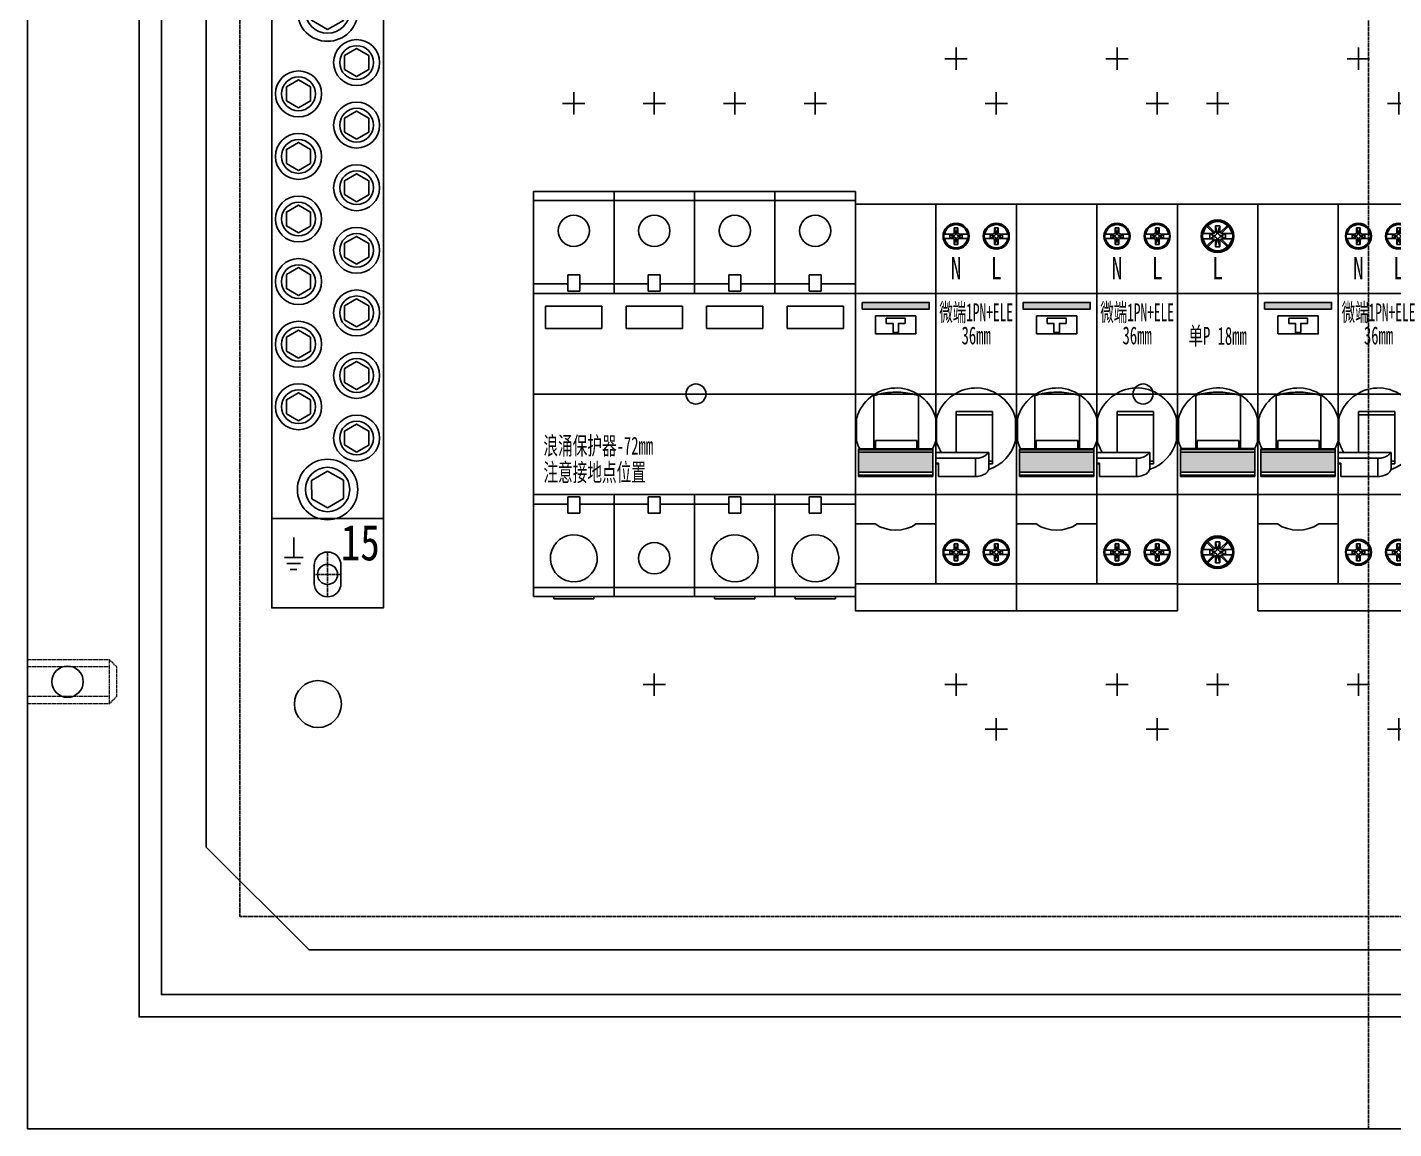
# Model space of a CAD drawing. Extents: x 1006605 to 1007205, y 80594 to 81594.
# Drawn here: x 1006604.8 to 1006910.4, y 80594.4 to 80840.8 of the extents above; entities that cross this region are included whole.
import ezdxf
from ezdxf.enums import TextEntityAlignment as Align

# ---------------------------------------------------------------- set-up
doc = ezdxf.new("R2010")
doc.units = 0
doc.header["$MEASUREMENT"] = 0
doc.linetypes.add('DASH', pattern=[0.35, 0.25, -0.1])
doc.linetypes.add('LYJS-XX', pattern=[0.35, 0.25, -0.1])
doc.layers.add('LY-JS-BJ', color=7, linetype='Continuous')
doc.layers.add('LY-JS-YQJ', color=7, linetype='Continuous')
doc.styles.add('-宋体', font='', dxfattribs={"width": 0.8})
doc.styles.add('LY-SJ-元器件', font='', dxfattribs={"width": 0.6, "height": 4})
doc.styles.get('-宋体').set_extended_font_data('SimSun')
doc.styles.get('LY-SJ-元器件').set_extended_font_data('SimSun')

# ---------------------------------------------------------------- blocks, each defined once
blk = doc.blocks.new('A$C7F2E4CF4')
at = {"layer": 'LY-JS-YQJ', "color": 1, "linetype": 'DASH'}
for p, q in [((0, 5), (0, -5)), ((-3, 0), (3, 0))]:
    blk.add_line(p, q, dxfattribs=at)
at = {"layer": 'LY-JS-YQJ', "color": 0, "linetype": 'ByBlock'}
blk.add_lwpolyline([(0, 5), (0, 5, -0.414214), (3, 2), (3, -2, -0.414214), (0, -5), (0, -5, -0.414214), (-3, -2), (-3, 2, -0.414214)], format="xyb", close=True, dxfattribs=at)
blk = doc.blocks.new('15位地排2021')
at = {"layer": 'LY-JS-YQJ', "color": 1, "linetype": 'ByBlock'}
for p, q in [((4.95, 15.76), (4.95, 11.28)), ((2.87, 11.28), (7.03, 11.28)), ((3.41, 9.93), (6.43, 9.93)), ((4.14, 8.58), (5.65, 8.58))]:
    blk.add_line(p, q, dxfattribs=at)
at = {"layer": 'LY-JS-YQJ', "color": 2, "linetype": 'ByBlock'}
blk.add_lwpolyline([(25, 160), (25, 0), (0, 0), (0, 160)], close=True, dxfattribs=at)
for points in [[(0, 140), (25, 140)], [(25, 20), (0, 20)]]:
    blk.add_lwpolyline(points, dxfattribs=at)
at = {"layer": 'LY-JS-YQJ', "color": 3}
for points in [[(12.49, 129.41), (8.94, 131.47), (8.96, 135.57), (12.51, 137.6), (16.06, 135.54), (16.04, 131.44)], [(18.99, 118.88), (16.29, 120.45), (16.3, 123.57), (19.01, 125.12), (21.71, 123.55), (21.7, 120.43)], [(5.99, 111.88), (3.29, 113.45), (3.3, 116.57), (6.01, 118.12), (8.71, 116.55), (8.7, 113.43)], [(18.99, 104.88), (16.29, 106.45), (16.3, 109.57), (19.01, 111.12), (21.71, 109.55), (21.7, 106.43)], [(5.99, 97.88), (3.29, 99.45), (3.3, 102.57), (6.01, 104.12), (8.71, 102.55), (8.7, 99.43)], [(18.99, 90.88), (16.29, 92.45), (16.3, 95.57), (19.01, 97.12), (21.71, 95.55), (21.7, 92.43)], [(5.99, 83.88), (3.29, 85.45), (3.3, 88.57), (6.01, 90.12), (8.71, 88.55), (8.7, 85.43)], [(18.99, 76.88), (16.29, 78.45), (16.3, 81.57), (19.01, 83.12), (21.71, 81.55), (21.7, 78.43)], [(5.99, 69.88), (3.29, 71.45), (3.3, 74.57), (6.01, 76.12), (8.71, 74.55), (8.7, 71.43)], [(18.99, 62.88), (16.29, 64.45), (16.3, 67.57), (19.01, 69.12), (21.71, 67.55), (21.7, 64.43)], [(5.99, 55.88), (3.29, 57.45), (3.3, 60.57), (6.01, 62.12), (8.71, 60.55), (8.7, 57.43)], [(18.99, 48.88), (16.29, 50.45), (16.3, 53.57), (19.01, 55.12), (21.71, 53.55), (21.7, 50.43)], [(5.99, 41.88), (3.29, 43.45), (3.3, 46.57), (6.01, 48.12), (8.71, 46.55), (8.7, 43.43)], [(18.99, 34.88), (16.29, 36.45), (16.3, 39.57), (19.01, 41.12), (21.71, 39.55), (21.7, 36.43)], [(12.49, 30.59), (8.94, 28.53), (8.96, 24.43), (12.51, 22.4), (16.06, 24.46), (16.04, 28.56)]]:
    blk.add_lwpolyline(points, close=True, dxfattribs=at)
for centre, radius in [((12.5, 133.51), 6.76), ((12.5, 133.51), 4.97), ((19, 122), 5.14), ((19, 122), 3.78), ((6, 115), 5.14), ((6, 115), 3.78), ((19, 108), 5.14), ((19, 108), 3.78), ((6, 101), 5.14), ((6, 101), 3.78), ((19, 94), 5.14), ((19, 94), 3.78), ((6, 87), 5.14), ((6, 87), 3.78), ((19, 80), 5.14), ((19, 80), 3.78), ((6, 73), 5.14), ((6, 73), 3.78), ((19, 66), 5.14), ((19, 66), 3.78), ((6, 59), 5.14), ((6, 59), 3.78), ((19, 52), 5.14), ((19, 52), 3.78), ((6, 45), 5.14), ((6, 45), 3.78), ((19, 38), 5.14), ((19, 38), 3.78), ((12.5, 26.49), 6.76), ((12.5, 26.49), 4.97)]:
    blk.add_circle(centre, radius, dxfattribs=at)
at = {"layer": 'LY-JS-YQJ', "color": 0}
for p in [(12.5, 152.5), (12.5, 7.5)]:
    blk.add_blockref('A$C7F2E4CF4', p, dxfattribs=at)
at = {"layer": 'LY-JS-YQJ', "color": 4, "style": '-宋体', "width": 0.8}
blk.add_text('15', height=8, dxfattribs=at).set_placement((15.47, 10.63))
blk = doc.blocks.new('A$C43400BFF')
at = {"layer": 'LY-JS-BJ', "color": 1}
blk.add_lwpolyline([(-237, 460), (237, 460), (260, 437), (260, -437), (237, -460), (-237, -460), (-260, -437), (-260, 437)], close=True, dxfattribs=at)
blk.add_circle((-235, -405), 5.25, dxfattribs=at)
blk = doc.blocks.new('A$C25615923')
at = {"layer": 'LY-JS-BJ', "color": 0, "linetype": 'DASH', "lineweight": 18}
for p, q in [((18.38, 4.92), (0, 4.92)), ((18.38, 3.3), (0, 3.3)), ((18.38, -4.92), (18.38, 4.92)), ((20, 3.3), (18.38, 4.92)), ((20, -3.3), (20, 3.3)), ((18.38, -3.3), (0, -3.3)), ((18.38, -4.92), (0, -4.92)), ((20, -3.3), (18.38, -4.92))]:
    blk.add_line(p, q, dxfattribs=at)
at = {"layer": 'LY-JS-BJ', "color": 7, "linetype": 'DASH'}
blk.add_line((0, 4.92), (0, -4.92), dxfattribs=at)
blk = doc.blocks.new('浪涌保护器 72mm-2022.1')
at = {"color": 1, "linetype": 'ByBlock'}
for p, q in [((9, 67.5), (9, 62.5)), ((27, 67.5), (27, 62.5)), ((45, 67.5), (45, 62.5)), ((63, 67.5), (63, 62.5)), ((6.5, 65), (11.5, 65)), ((24.5, 65), (29.5, 65)), ((42.5, 65), (47.5, 65)), ((60.5, 65), (65.5, 65)), ((0, 0), (72, 0)), ((27, -62.5), (27, -67.5)), ((24.5, -65), (29.5, -65))]:
    blk.add_line(p, q, dxfattribs=at)
at = {"color": 0, "linetype": 'Continuous', "lineweight": 25}
for p, q in [((0, 43.3), (0, 45.3)), ((0, 45.3), (18, 45.3)), ((0, 43.3), (0, 22.5)), ((18, 43.3), (0, 43.3)), ((18, 45.3), (18, 22.5)), ((18, 45.3), (36, 45.3)), ((36, 43.3), (18, 43.3)), ((36, 45.3), (54, 45.3)), ((36, 45.3), (36, 22.5)), ((54, 43.3), (36, 43.3)), ((54, 45.3), (72, 45.3)), ((54, 45.3), (54, 22.5)), ((72, 43.3), (54, 43.3)), ((72, 45.3), (72, 43.3)), ((72, 43.3), (72, 22.5)), ((7.65, 24.65), (0, 24.65)), ((7.65, 23), (7.65, 26.65)), ((7.65, 26.65), (10.35, 26.65)), ((10.35, 26.65), (10.35, 23)), ((18, 24.65), (10.35, 24.65)), ((25.65, 24.65), (18, 24.65)), ((25.65, 26.65), (28.35, 26.65)), ((25.65, 23), (25.65, 26.65)), ((28.35, 26.65), (28.35, 23)), ((36, 24.65), (28.35, 24.65)), ((43.65, 24.65), (36, 24.65)), ((43.65, 23), (43.65, 26.65)), ((43.65, 26.65), (46.35, 26.65)), ((46.35, 26.65), (46.35, 23)), ((54, 24.65), (46.35, 24.65)), ((61.65, 24.65), (54, 24.65)), ((61.65, 23), (61.65, 26.65)), ((61.65, 26.65), (64.35, 26.65)), ((64.35, 26.65), (64.35, 23)), ((72, 24.65), (64.35, 24.65)), ((15.3, 19.65), (2.7, 19.65)), ((2.7, 19.65), (2.7, 14.65)), ((15.3, 19.65), (15.3, 14.65)), ((33.3, 19.65), (20.7, 19.65)), ((20.7, 19.65), (20.7, 14.65)), ((33.3, 19.65), (33.3, 14.65)), ((51.3, 19.65), (38.7, 19.65)), ((38.7, 19.65), (38.7, 14.65)), ((51.3, 19.65), (51.3, 14.65)), ((69.3, 19.65), (56.7, 19.65)), ((56.7, 19.65), (56.7, 14.65)), ((69.3, 19.65), (69.3, 14.65)), ((15.3, 14.65), (2.7, 14.65)), ((33.3, 14.65), (20.7, 14.65)), ((51.3, 14.65), (38.7, 14.65)), ((69.3, 14.65), (56.7, 14.65)), ((0, -22.5), (0, -43.3)), ((7.65, -26.65), (7.65, -23)), ((10.35, -23), (10.35, -26.65)), ((18, -22.5), (18, -45.3)), ((25.65, -26.65), (25.65, -23)), ((28.35, -23), (28.35, -26.65)), ((36, -22.5), (36, -45.3)), ((43.65, -26.65), (43.65, -23)), ((46.35, -23), (46.35, -26.65)), ((54, -22.5), (54, -45.3)), ((61.65, -26.65), (61.65, -23)), ((64.35, -23), (64.35, -26.65)), ((72, -22.5), (72, -43.3)), ((0, -24.65), (7.65, -24.65)), ((10.35, -26.65), (7.65, -26.65)), ((10.35, -24.65), (18, -24.65)), ((18, -24.65), (25.65, -24.65)), ((28.35, -26.65), (25.65, -26.65)), ((28.35, -24.65), (36, -24.65)), ((36, -24.65), (43.65, -24.65)), ((46.35, -26.65), (43.65, -26.65)), ((46.35, -24.65), (54, -24.65)), ((54, -24.65), (61.65, -24.65)), ((64.35, -26.65), (61.65, -26.65)), ((64.35, -24.65), (72, -24.65)), ((0, -43.3), (0, -45.3)), ((18, -43.3), (0, -43.3)), ((18, -45.3), (0, -45.3)), ((4.5, -45.3), (4.5, -45.8)), ((4.5, -45.8), (13.5, -45.8)), ((13.5, -45.8), (13.5, -45.3)), ((36, -43.3), (18, -43.3)), ((36, -45.3), (18, -45.3)), ((54, -43.3), (36, -43.3)), ((54, -45.3), (36, -45.3)), ((40.5, -45.3), (40.5, -45.8)), ((40.5, -45.8), (49.5, -45.8)), ((49.5, -45.8), (49.5, -45.3)), ((72, -43.3), (54, -43.3)), ((72, -45.3), (54, -45.3)), ((58.5, -45.3), (58.5, -45.8)), ((58.5, -45.8), (67.5, -45.8)), ((67.5, -45.8), (67.5, -45.3)), ((72, -45.3), (72, -43.3))]:
    blk.add_line(p, q, dxfattribs=at)
at = {"color": 0}
for p, q in [((7.65, 23), (10.35, 23)), ((25.65, 23), (28.35, 23)), ((43.65, 23), (46.35, 23)), ((61.65, 23), (64.35, 23)), ((7.65, -23), (10.35, -23)), ((25.65, -23), (28.35, -23)), ((43.65, -23), (46.35, -23)), ((61.65, -23), (64.35, -23))]:
    blk.add_line(p, q, dxfattribs=at)
at = {"color": 0, "linetype": 'ByBlock'}
blk.add_lwpolyline([(0, 22.5), (72, 22.5), (72, -22.5), (0, -22.5)], close=True, dxfattribs=at)
at = {"color": 0, "linetype": 'Continuous', "lineweight": 25}
for centre, radius, start, end in [((9, 36.52), 3.5, 0, 180), ((27, 36.52), 3.5, 0, 180), ((45, 36.52), 3.5, 0, 180), ((63, 36.52), 3.5, 0, 180), ((9, 36.52), 3.5, 180, 0), ((27, 36.52), 3.5, 180, 0), ((45, 36.52), 3.5, 180, 0), ((63, 36.52), 3.5, 180, 0), ((9, -36.75), 5.25, 93.0713, 273.0713), ((9, -36.75), 5.25, 273.0713, 93.0713), ((27, -36.75), 3.5, 0, 180), ((45, -36.75), 5.25, 93.0713, 273.0713), ((45, -36.75), 5.25, 273.0713, 93.0713), ((63, -36.75), 5.25, 93.0713, 273.0713), ((63, -36.75), 5.25, 273.0713, 93.0713), ((27, -36.75), 3.5, 180, 0)]:
    blk.add_arc(centre, radius, start, end, dxfattribs=at)
at = {"color": 4, "linetype": 'ByBlock', "style": 'LY-SJ-元器件', "width": 0.6}
for s, p in [('浪涌保护器-72mm', (2.21, -13.55)), ('注意接地点位置', (2.21, -19.51))]:
    blk.add_text(s, height=4, dxfattribs=at).set_placement(p)
blk = doc.blocks.new('微端1PN+ELE-36mm右-2022.1')
h = blk.add_hatch(color=3)
h.dxf.hatch_style = 1
h.paths.add_polyline_path([(16.5, 18.99), (16.5, 20.49), (1.5, 20.49), (1.5, 18.99)])
h = blk.add_hatch(color=0)
h.dxf.hatch_style = 1
h.paths.add_polyline_path([(17.3, -17.48), (17.3, -12.97), (0.7, -12.97), (0.7, -17.48)])
at = {"color": 1}
for p, q in [((22.5, 77.5), (22.5, 72.5)), ((20, 75), (25, 75)), ((31.5, 67.5), (31.5, 62.5)), ((29, 65), (34, 65)), ((0, -0.01), (36, -0.01)), ((22.5, -62.51), (22.5, -67.51)), ((20, -65.01), (25, -65.01)), ((31.5, -72.51), (31.5, -77.51)), ((29, -75.01), (34, -75.01))]:
    blk.add_line(p, q, dxfattribs=at)
at = {"color": 0}
for p, q in [((0, 42.49), (36, 42.49)), ((0, -42.49), (0, 42.49)), ((36, -42.49), (36, 42.49)), ((30.65, -15.61), (29.85, -15.61)), ((36, -22.51), (0, -22.51))]:
    blk.add_line(p, q, dxfattribs=at)
at = {"color": 0, "linetype": 'Continuous', "lineweight": 25}
for p, q in [((20.66, 37.31), (20.49, 37.14)), ((20.49, 37.14), (20.58, 37.06)), ((20.75, 37.23), (20.66, 37.31)), ((22.1, 37.18), (22.38, 36.1)), ((22.1, 37.18), (22.1, 36.23)), ((22.9, 37.18), (22.1, 37.18)), ((22.9, 37.18), (22.62, 36.1)), ((22.9, 36.23), (22.9, 37.18)), ((24.34, 37.31), (24.25, 37.23)), ((24.51, 37.14), (24.34, 37.31)), ((24.42, 37.06), (24.51, 37.14)), ((29.66, 37.31), (29.49, 37.14)), ((29.49, 37.14), (29.58, 37.06)), ((29.75, 37.23), (29.66, 37.31)), ((31.1, 37.18), (31.38, 36.1)), ((31.1, 37.18), (31.1, 36.23)), ((31.9, 37.18), (31.1, 37.18)), ((31.9, 37.18), (31.62, 36.1)), ((31.9, 36.23), (31.9, 37.18)), ((33.34, 37.31), (33.25, 37.23)), ((33.51, 37.14), (33.34, 37.31)), ((33.42, 37.06), (33.51, 37.14)), ((21.66, 35.78), (19.77, 35.78)), ((19.77, 34.82), (21.66, 34.82)), ((21.1, 35.78), (21.1, 34.82)), ((21.1, 35.78), (21.7, 35.42)), ((21.1, 34.82), (21.7, 35.18)), ((21.7, 35.42), (21.7, 35.18)), ((21.9, 35.42), (21.7, 35.42)), ((21.7, 35.18), (21.9, 35.18)), ((22.1, 36.23), (22.38, 35.82)), ((22.1, 34.38), (22.38, 34.78)), ((22.1, 33.42), (22.38, 34.5)), ((22.1, 34.38), (22.1, 33.42)), ((22.62, 36.1), (22.38, 36.1)), ((22.38, 36.1), (22.38, 35.82)), ((22.38, 34.78), (22.38, 34.5)), ((22.38, 34.5), (22.62, 34.5)), ((22.9, 36.23), (22.62, 35.82)), ((22.62, 35.82), (22.62, 36.1)), ((22.62, 34.5), (22.62, 34.78)), ((22.9, 34.38), (22.62, 34.78)), ((22.62, 34.5), (22.9, 33.42)), ((22.9, 33.42), (22.9, 34.38)), ((23.3, 35.42), (23.1, 35.42)), ((23.1, 35.18), (23.3, 35.18)), ((23.9, 35.78), (23.3, 35.42)), ((23.3, 35.18), (23.3, 35.42)), ((23.9, 34.82), (23.3, 35.18)), ((25.23, 35.78), (23.34, 35.78)), ((23.34, 34.82), (25.23, 34.82)), ((23.9, 34.82), (23.9, 35.78)), ((30.66, 35.78), (28.77, 35.78)), ((28.77, 34.82), (30.66, 34.82)), ((30.1, 35.78), (30.1, 34.82)), ((30.1, 35.78), (30.7, 35.42)), ((30.1, 34.82), (30.7, 35.18)), ((30.7, 35.42), (30.7, 35.18)), ((30.9, 35.42), (30.7, 35.42)), ((30.7, 35.18), (30.9, 35.18)), ((31.1, 36.23), (31.38, 35.82)), ((31.1, 34.38), (31.38, 34.78)), ((31.1, 33.42), (31.38, 34.5)), ((31.1, 34.38), (31.1, 33.42)), ((31.62, 36.1), (31.38, 36.1)), ((31.38, 36.1), (31.38, 35.82)), ((31.38, 34.78), (31.38, 34.5)), ((31.38, 34.5), (31.62, 34.5)), ((31.9, 36.23), (31.62, 35.82)), ((31.62, 35.82), (31.62, 36.1)), ((31.62, 34.5), (31.62, 34.78)), ((31.9, 34.38), (31.62, 34.78)), ((31.62, 34.5), (31.9, 33.42)), ((31.9, 33.42), (31.9, 34.38)), ((32.3, 35.42), (32.1, 35.42)), ((32.1, 35.18), (32.3, 35.18)), ((32.9, 35.78), (32.3, 35.42)), ((32.3, 35.18), (32.3, 35.42)), ((32.9, 34.82), (32.3, 35.18)), ((34.23, 35.78), (32.34, 35.78)), ((32.34, 34.82), (34.23, 34.82)), ((32.9, 34.82), (32.9, 35.78)), ((20.58, 33.55), (20.49, 33.47)), ((20.49, 33.47), (20.66, 33.3)), ((20.66, 33.3), (20.75, 33.38)), ((22.1, 33.42), (22.9, 33.42)), ((22.5, 32.5), (22.5, 32.7)), ((24.25, 33.38), (24.34, 33.3)), ((24.34, 33.3), (24.51, 33.47)), ((24.51, 33.47), (24.42, 33.55)), ((29.58, 33.55), (29.49, 33.47)), ((29.49, 33.47), (29.66, 33.3)), ((29.66, 33.3), (29.75, 33.38)), ((31.1, 33.42), (31.9, 33.42)), ((31.5, 32.5), (31.5, 32.7)), ((33.25, 33.38), (33.34, 33.3)), ((33.34, 33.3), (33.51, 33.47)), ((33.51, 33.47), (33.42, 33.55)), ((4.1, -12.23), (4.1, -0.36)), ((14.1, -0.36), (14.1, -12.23)), ((0.25, -5.47), (0.25, -10.5)), ((17.95, -5.47), (17.95, -10.5)), ((18.11, -5.47), (18.11, -10.5)), ((22.55, -13.08), (22.55, -3.94)), ((22.55, -3.94), (30.65, -3.94)), ((22.55, -4.67), (30.65, -4.67)), ((30.65, -3.94), (30.65, -15.61)), ((35.81, -5.47), (35.81, -10.5)), ((4.45, -10.39), (13.75, -10.39)), ((4.45, -10.39), (4.45, -12.23)), ((13.75, -10.39), (13.75, -12.23)), ((0.7, -12.23), (0.7, -12.45)), ((17.3, -12.23), (0.7, -12.23)), ((17.3, -12.45), (0.7, -12.45)), ((0.7, -18.44), (0.7, -12.45)), ((17.3, -12.97), (0.7, -12.97)), ((0.7, -12.97), (0.7, -17.48)), ((17.3, -12.45), (17.3, -12.23)), ((17.3, -18.44), (17.3, -12.45)), ((17.3, -17.48), (17.3, -12.97)), ((18, -13.1), (29.68, -13.1)), ((18, -14.38), (26.85, -14.38)), ((22.55, -13.08), (29.85, -13.08)), ((26.85, -18.44), (26.85, -14.38)), ((29.85, -16.52), (29.85, -13.08)), ((29.85, -14.99), (30.65, -14.99)), ((0.7, -17.48), (17.3, -17.48)), ((0.7, -18.13), (17.3, -18.13)), ((18, -15.46), (18.55, -15.46)), ((18.55, -15.61), (18, -15.61)), ((18.55, -15.46), (18.55, -18.44)), ((0.7, -18.44), (17.3, -18.44)), ((26.85, -18.44), (18.55, -18.44)), ((20.66, -33.4), (20.49, -33.57)), ((20.49, -33.57), (20.58, -33.65)), ((20.75, -33.48), (20.66, -33.4)), ((22.1, -33.52), (22.38, -34.61)), ((22.1, -33.52), (22.1, -34.48)), ((22.9, -33.52), (22.1, -33.52)), ((22.9, -33.52), (22.62, -34.61)), ((22.9, -34.48), (22.9, -33.52)), ((24.34, -33.4), (24.25, -33.48)), ((24.51, -33.57), (24.34, -33.4)), ((24.42, -33.65), (24.51, -33.57)), ((29.66, -33.4), (29.49, -33.57)), ((29.49, -33.57), (29.58, -33.65)), ((29.75, -33.48), (29.66, -33.4)), ((31.1, -33.52), (31.38, -34.61)), ((31.1, -33.52), (31.1, -34.48)), ((31.9, -33.52), (31.1, -33.52)), ((31.9, -33.52), (31.62, -34.61)), ((31.9, -34.48), (31.9, -33.52)), ((33.34, -33.4), (33.25, -33.48)), ((33.51, -33.57), (33.34, -33.4)), ((33.42, -33.65), (33.51, -33.57)), ((21.66, -34.92), (19.77, -34.92)), ((19.77, -35.88), (21.66, -35.88)), ((21.1, -34.92), (21.1, -35.88)), ((21.1, -34.92), (21.7, -35.28)), ((21.1, -35.88), (21.7, -35.52)), ((21.7, -35.28), (21.7, -35.52)), ((21.9, -35.28), (21.7, -35.28)), ((21.7, -35.52), (21.9, -35.52)), ((22.1, -34.48), (22.38, -34.88)), ((22.1, -36.33), (22.38, -35.93)), ((22.1, -37.28), (22.38, -36.21)), ((22.1, -36.33), (22.1, -37.28)), ((22.62, -34.61), (22.38, -34.61)), ((22.38, -34.61), (22.38, -34.88)), ((22.38, -35.93), (22.38, -36.21)), ((22.38, -36.21), (22.62, -36.21)), ((22.9, -34.48), (22.62, -34.88)), ((22.62, -34.88), (22.62, -34.61)), ((22.62, -36.21), (22.62, -35.92)), ((22.9, -36.33), (22.62, -35.92)), ((22.62, -36.21), (22.9, -37.28)), ((22.9, -37.28), (22.9, -36.33)), ((23.3, -35.28), (23.1, -35.28)), ((23.1, -35.52), (23.3, -35.52)), ((23.9, -34.92), (23.3, -35.28)), ((23.3, -35.52), (23.3, -35.28)), ((23.9, -35.88), (23.3, -35.52)), ((25.23, -34.92), (23.34, -34.92)), ((23.34, -35.88), (25.23, -35.88)), ((23.9, -35.88), (23.9, -34.92)), ((30.66, -34.92), (28.77, -34.92)), ((28.77, -35.88), (30.66, -35.88)), ((30.1, -34.92), (30.1, -35.88)), ((30.1, -34.92), (30.7, -35.28)), ((30.1, -35.88), (30.7, -35.52)), ((30.7, -35.28), (30.7, -35.52)), ((30.9, -35.28), (30.7, -35.28)), ((30.7, -35.52), (30.9, -35.52)), ((31.1, -34.48), (31.38, -34.88)), ((31.1, -36.33), (31.38, -35.93)), ((31.1, -37.28), (31.38, -36.21)), ((31.1, -36.33), (31.1, -37.28)), ((31.62, -34.61), (31.38, -34.61)), ((31.38, -34.61), (31.38, -34.88)), ((31.38, -35.93), (31.38, -36.21)), ((31.38, -36.21), (31.62, -36.21)), ((31.9, -34.48), (31.62, -34.88)), ((31.62, -34.88), (31.62, -34.61)), ((31.62, -36.21), (31.62, -35.92)), ((31.9, -36.33), (31.62, -35.92)), ((31.62, -36.21), (31.9, -37.28)), ((31.9, -37.28), (31.9, -36.33)), ((32.3, -35.28), (32.1, -35.28)), ((32.1, -35.52), (32.3, -35.52)), ((32.9, -34.92), (32.3, -35.28)), ((32.3, -35.52), (32.3, -35.28)), ((32.9, -35.88), (32.3, -35.52)), ((34.23, -34.92), (32.34, -34.92)), ((32.34, -35.88), (34.23, -35.88)), ((32.9, -35.88), (32.9, -34.92)), ((20.58, -37.16), (20.49, -37.24)), ((20.49, -37.24), (20.66, -37.41)), ((20.66, -37.41), (20.75, -37.33)), ((22.1, -37.28), (22.9, -37.28)), ((22.5, -38.2), (22.5, -38)), ((24.25, -37.33), (24.34, -37.41)), ((24.34, -37.41), (24.51, -37.24)), ((24.51, -37.24), (24.42, -37.16)), ((29.58, -37.16), (29.49, -37.24)), ((29.49, -37.24), (29.66, -37.41)), ((29.66, -37.41), (29.75, -37.33)), ((31.1, -37.28), (31.9, -37.28)), ((31.5, -38.2), (31.5, -38)), ((33.25, -37.33), (33.34, -37.41)), ((33.34, -37.41), (33.51, -37.24)), ((33.51, -37.24), (33.42, -37.16))]:
    blk.add_line(p, q, dxfattribs=at)
at = {"color": 0}
for points in [[(18, 42.49), (18, -42.51)], [(0, 22.49), (36, 22.49)], [(6.9, 17), (6.9, 15.8), (8.4, 15.8), (8.4, 13.8), (9.6, 13.8), (9.6, 15.8), (11.1, 15.8), (11.1, 16.99), (6.9, 16.99)], [(0, -29.05), (4.39, -29.05)], [(18, -29.05), (13.61, -29.05)]]:
    blk.add_lwpolyline(points, dxfattribs=at)
at = {"color": 0, "linetype": 'Continuous', "lineweight": 25}
for points in [[(22.38, 35.82, -0.008657), (22.36, 35.76, -0.023793), (22.34, 35.7, -0.091571), (22.26, 35.58, -0.078411), (22.13, 35.48, -0.073505), (22.03, 35.44, -0.017685), (21.98, 35.43, -0.010456), (21.94, 35.43, -0.005778), (21.9, 35.42)], [(21.9, 35.18, -0.00869), (21.96, 35.18, -0.023887), (22.03, 35.17, -0.086312), (22.15, 35.12, -0.089889), (22.29, 34.99, -0.067544), (22.34, 34.9, -0.017754), (22.36, 34.86, -0.010496), (22.37, 34.82, -0.005799), (22.38, 34.78)], [(23.1, 35.42, -0.008656), (23.04, 35.43, -0.023792), (22.97, 35.44, -0.085963), (22.85, 35.49, -0.089526), (22.71, 35.61, -0.067272), (22.66, 35.7, -0.017683), (22.64, 35.74, -0.010455), (22.63, 35.78, -0.005777), (22.62, 35.82)], [(22.62, 34.78, -0.008657), (22.64, 34.85, -0.023793), (22.66, 34.91, -0.091571), (22.74, 35.03, -0.078412), (22.87, 35.13, -0.073501), (22.97, 35.17, -0.017684), (23.02, 35.17, -0.010456), (23.06, 35.18, -0.005777), (23.1, 35.18)], [(31.38, 35.82, -0.008657), (31.36, 35.76, -0.023793), (31.34, 35.7, -0.091571), (31.26, 35.58, -0.078411), (31.13, 35.48, -0.073505), (31.03, 35.44, -0.017685), (30.98, 35.43, -0.010456), (30.94, 35.43, -0.005778), (30.9, 35.42)], [(30.9, 35.18, -0.00869), (30.96, 35.18, -0.023887), (31.03, 35.17, -0.086312), (31.15, 35.12, -0.089889), (31.29, 34.99, -0.067544), (31.34, 34.9, -0.017754), (31.36, 34.86, -0.010496), (31.37, 34.82, -0.005799), (31.38, 34.78)], [(32.1, 35.42, -0.008656), (32.04, 35.43, -0.023792), (31.97, 35.44, -0.085963), (31.85, 35.49, -0.089526), (31.71, 35.61, -0.067272), (31.66, 35.7, -0.017683), (31.64, 35.74, -0.010455), (31.63, 35.78, -0.005777), (31.62, 35.82)], [(31.62, 34.78, -0.008657), (31.64, 34.85, -0.023793), (31.66, 34.91, -0.091571), (31.74, 35.03, -0.078412), (31.87, 35.13, -0.073501), (31.97, 35.17, -0.017684), (32.02, 35.17, -0.010456), (32.06, 35.18, -0.005777), (32.1, 35.18)], [(17.95, -5.47, 0.325898), (9.48, 1.35, 0.327549), (0.48, -4.76, 0.019903), (0.25, -5.47)], [(4.1, -0.36, -0.057791), (7.63, 0.35, -0.021426), (9.1, 0.41)], [(9.1, 0.41, -0.062866), (13.22, -0.1, -0.011925), (13.81, -0.27, -0.00278), (14.1, -0.36)], [(35.81, -5.47, 0.325898), (27.34, 1.35, 0.327549), (18.34, -4.76, 0.019903), (18.11, -5.47)], [(0.95, -12.23, -0.004985), (0.8, -11.97, -0.030991), (0.56, -11.44, -0.01067), (0.46, -11.17, -0.005787), (0.39, -10.95, -0.003458), (0.32, -10.72, -0.001919), (0.25, -10.5)], [(17.95, -10.5, -0.002854), (17.85, -10.84, -0.004585), (17.78, -11.06, -0.019111), (17.6, -11.55, -0.037551), (17.32, -12.13, -0.002555), (17.26, -12.23)], [(19.19, -13.1, -0.001795), (18.72, -12.11, -0.00414), (18.48, -11.58, -0.009598), (18.28, -11.11, -0.013431), (18.18, -10.86, -0.015877), (18.14, -10.73, -0.023788), (18.12, -10.63, -0.050604), (18.11, -10.53, -0.012356), (18.11, -10.5)], [(35.81, -10.5, -0.25096), (29.8, -16.87)], [(26.85, -14.38, 0.009763), (27.08, -14.38, 0.05752), (28.08, -14.21, 0.073734), (28.98, -13.81, 0.073656), (29.49, -13.37, 0.028209), (29.59, -13.24, 0.012152), (29.68, -13.1)], [(29.85, -13.22, 0.010405), (29.85, -13.21, 0.052357), (29.85, -13.2, 0.052352), (29.84, -13.19, 0.046202), (29.83, -13.18, 0.029578), (29.82, -13.17, 0.02368), (29.8, -13.16, 0.017967), (29.78, -13.14, 0.014665), (29.76, -13.13, 0.011695), (29.74, -13.12, 0.016038), (29.7, -13.11, 0.002868), (29.68, -13.1)], [(29.85, -16.52, -0.010744), (29.85, -16.61, -0.101991), (29.7, -17.12, -0.08255), (29.35, -17.59, -0.05423), (28.92, -17.91, -0.059873), (28.2, -18.24, -0.070818), (27, -18.44, -0.004299), (26.85, -18.44)], [(22.38, -34.88, -0.008657), (22.36, -34.95, -0.023793), (22.34, -35, -0.091571), (22.26, -35.13, -0.078411), (22.13, -35.23, -0.073505), (22.03, -35.27, -0.017685), (21.98, -35.27, -0.010456), (21.94, -35.28, -0.005778), (21.9, -35.28)], [(21.9, -35.52, -0.00869), (21.96, -35.53, -0.023887), (22.03, -35.54, -0.086312), (22.15, -35.59, -0.089889), (22.29, -35.71, -0.067544), (22.34, -35.8, -0.017754), (22.36, -35.84, -0.010496), (22.37, -35.89, -0.005799), (22.38, -35.93)], [(23.1, -35.28, -0.008656), (23.04, -35.28, -0.023792), (22.97, -35.27, -0.085963), (22.85, -35.22, -0.089526), (22.71, -35.1, -0.067272), (22.66, -35, -0.017683), (22.64, -34.97, -0.010455), (22.63, -34.92, -0.005777), (22.62, -34.88)], [(22.62, -35.92, -0.008657), (22.64, -35.86, -0.023793), (22.66, -35.8, -0.091571), (22.74, -35.68, -0.078412), (22.87, -35.58, -0.073501), (22.97, -35.54, -0.017684), (23.02, -35.53, -0.010456), (23.06, -35.53, -0.005777), (23.1, -35.52)], [(31.38, -34.88, -0.008657), (31.36, -34.95, -0.023793), (31.34, -35, -0.091571), (31.26, -35.13, -0.078411), (31.13, -35.23, -0.073505), (31.03, -35.27, -0.017685), (30.98, -35.27, -0.010456), (30.94, -35.28, -0.005778), (30.9, -35.28)], [(30.9, -35.52, -0.00869), (30.96, -35.53, -0.023887), (31.03, -35.54, -0.086312), (31.15, -35.59, -0.089889), (31.29, -35.71, -0.067544), (31.34, -35.8, -0.017754), (31.36, -35.84, -0.010496), (31.37, -35.89, -0.005799), (31.38, -35.93)], [(32.1, -35.28, -0.008656), (32.04, -35.28, -0.023792), (31.97, -35.27, -0.085963), (31.85, -35.22, -0.089526), (31.71, -35.1, -0.067272), (31.66, -35, -0.017683), (31.64, -34.97, -0.010455), (31.63, -34.92, -0.005777), (31.62, -34.88)], [(31.62, -35.92, -0.008657), (31.64, -35.86, -0.023793), (31.66, -35.8, -0.091571), (31.74, -35.68, -0.078412), (31.87, -35.58, -0.073501), (31.97, -35.54, -0.017684), (32.02, -35.53, -0.010456), (32.06, -35.53, -0.005777), (32.1, -35.52)]]:
    blk.add_lwpolyline(points, format="xyb", dxfattribs=at)
at = {"color": 3}
blk.add_lwpolyline([(1.5, 20.49), (16.5, 20.49), (16.5, 18.99), (1.5, 18.99)], close=True, dxfattribs=at)
at = {"color": 0}
for points in [[(4.5, 17.49), (13.5, 17.49), (13.5, 13.49), (4.5, 13.49)], [(0, -42.49), (36, -42.49), (36, -48.49), (0, -48.49)]]:
    blk.add_lwpolyline(points, close=True, dxfattribs=at)
for centre, radius in [((22.5, 35.3), 2.91), ((22.5, 35.3), 2.71), ((31.5, 35.3), 2.91), ((31.5, 35.3), 2.71), ((22.5, -35.4), 2.91), ((22.5, -35.4), 2.71), ((31.5, -35.4), 2.91), ((31.5, -35.4), 2.71)]:
    blk.add_circle(centre, radius, dxfattribs=at)
at = {"color": 0, "linetype": 'Continuous', "lineweight": 25}
for centre in [(22.5, 35.3), (31.5, 35.3), (22.5, -35.4), (31.5, -35.4)]:
    blk.add_circle(centre, 2.8, dxfattribs=at)
for centre, radius, start, end in [((22.5, 35.3), 2.6, 137.6454, 169.3613), ((22.5, 35.3), 2.6, 47.6454, 132.3546), ((22.5, 35.3), 2.6, 10.6387, 42.3546), ((31.5, 35.3), 2.6, 137.6454, 169.3613), ((31.5, 35.3), 2.6, 47.6454, 132.3546), ((31.5, 35.3), 2.6, 10.6387, 42.3546), ((22.5, 35.3), 2.6, 190.6387, 222.3546), ((21.66, 36.23), 0.442, 270, 360), ((21.66, 34.38), 0.442, 0, 90), ((23.34, 36.23), 0.442, 180, 270), ((23.34, 34.38), 0.442, 90, 180), ((22.5, 35.3), 2.6, 317.6454, 349.3613), ((31.5, 35.3), 2.6, 190.6387, 222.3546), ((30.66, 36.23), 0.442, 270, 360), ((30.66, 34.38), 0.442, 0, 90), ((32.34, 36.23), 0.442, 180, 270), ((32.34, 34.38), 0.442, 90, 180), ((31.5, 35.3), 2.6, 317.6454, 349.3613), ((22.5, 35.3), 2.6, 227.6454, 312.3546), ((31.5, 35.3), 2.6, 227.6454, 312.3546), ((22.5, -35.4), 2.6, 47.6454, 132.3546), ((31.5, -35.4), 2.6, 47.6454, 132.3546), ((22.5, -35.4), 2.6, 137.6454, 169.3613), ((22.5, -35.4), 2.6, 190.6387, 222.3546), ((21.66, -34.48), 0.442, 270, 360), ((21.66, -36.33), 0.442, 0, 90), ((23.34, -34.48), 0.442, 180, 270), ((23.34, -36.33), 0.442, 90, 180), ((22.5, -35.4), 2.6, 10.6387, 42.3546), ((22.5, -35.4), 2.6, 317.6454, 349.3613), ((31.5, -35.4), 2.6, 137.6454, 169.3613), ((31.5, -35.4), 2.6, 190.6387, 222.3546), ((30.66, -34.48), 0.442, 270, 360), ((30.66, -36.33), 0.442, 0, 90), ((32.34, -34.48), 0.442, 180, 270), ((32.34, -36.33), 0.442, 90, 180), ((31.5, -35.4), 2.6, 10.6387, 42.3546), ((31.5, -35.4), 2.6, 317.6454, 349.3613), ((22.5, -35.4), 2.6, 227.6454, 312.3546), ((31.5, -35.4), 2.6, 227.6454, 312.3546)]:
    blk.add_arc(centre, radius, start, end, dxfattribs=at)
at = {"color": 0}
blk.add_arc((9, -22.25), 8.22, 235.8658, 304.1342, dxfattribs=at)
at = {"color": 0, "style": 'LY-SJ-元器件', "width": 0.7}
for s, p in [('N', (22.5, 28.15)), ('L', (31.5, 28.15))]:
    blk.add_text(s, height=5, dxfattribs=at).set_placement(p, align=Align.MIDDLE)
at = {"color": 1, "style": 'LY-SJ-元器件'}
for s, width, p in [('微端1PN+ELE', 0.55, (27, 18.36)), ('36mm', 0.6, (27, 13.08))]:
    blk.add_text(s, height=4, dxfattribs=dict(at, width=width)).set_placement(p, align=Align.MIDDLE)
blk = doc.blocks.new('微端1P-18mm-2022.1')
h = blk.add_hatch(color=0)
h.dxf.hatch_style = 1
h.paths.add_polyline_path([(17.3, -17.47), (17.3, -12.97), (0.7, -12.97), (0.7, -17.47)])
at = {"color": 1}
for p, q in [((9, 67.5), (9, 62.5)), ((6.5, 65), (11.5, 65)), ((0, 0), (18, 0)), ((9, -62.5), (9, -67.5)), ((6.5, -65), (11.5, -65))]:
    blk.add_line(p, q, dxfattribs=at)
at = {"color": 0}
for p, q in [((0, -42.5), (0, 42.5)), ((0, 42.5), (18, 42.5)), ((18, 42.5), (18, -42.5)), ((0, 22.5), (18, 22.5)), ((18, -22.5), (0, -22.5)), ((18, -42.5), (0, -42.5))]:
    blk.add_line(p, q, dxfattribs=at)
at = {"color": 0, "linetype": 'Continuous', "lineweight": 25}
for p, q in [((6.7, 37.82), (6.49, 37.61)), ((6.49, 37.61), (6.6, 37.5)), ((6.6, 37.5), (8.15, 35.95)), ((6.81, 37.71), (6.7, 37.82)), ((8.39, 36.13), (6.81, 37.71)), ((8.5, 37.66), (8.85, 36.31)), ((8.5, 37.66), (8.5, 36.46)), ((9.5, 37.66), (8.5, 37.66)), ((9.5, 37.66), (9.15, 36.31)), ((9.5, 36.46), (9.5, 37.66)), ((11.19, 37.71), (9.61, 36.13)), ((9.85, 35.95), (11.4, 37.5)), ((11.3, 37.82), (11.19, 37.71)), ((11.51, 37.61), (11.3, 37.82)), ((11.4, 37.5), (11.51, 37.61)), ((5.58, 34.71), (7.95, 34.71)), ((7.95, 35.91), (5.59, 35.91)), ((8.15, 34.67), (6.6, 33.12)), ((6.81, 32.91), (8.39, 34.49)), ((7.25, 35.91), (7.25, 34.71)), ((7.25, 35.91), (8, 35.46)), ((7.25, 34.71), (8, 35.16)), ((8, 35.46), (8, 35.16)), ((8.25, 35.46), (8, 35.46)), ((8, 35.16), (8.25, 35.16)), ((8.5, 36.46), (8.85, 35.96)), ((8.5, 34.16), (8.85, 34.65)), ((8.5, 32.96), (8.85, 34.31)), ((8.5, 34.16), (8.5, 32.96)), ((9.15, 36.31), (8.85, 36.31)), ((8.85, 36.31), (8.85, 35.96)), ((8.85, 34.65), (8.85, 34.31)), ((8.85, 34.31), (9.15, 34.31)), ((9.5, 36.46), (9.15, 35.96)), ((9.15, 35.96), (9.15, 36.31)), ((9.15, 34.31), (9.15, 34.66)), ((9.5, 34.16), (9.15, 34.66)), ((9.15, 34.31), (9.5, 32.96)), ((9.5, 32.96), (9.5, 34.16)), ((9.61, 34.49), (11.19, 32.91)), ((10, 35.46), (9.75, 35.46)), ((9.75, 35.16), (10, 35.16)), ((11.4, 33.12), (9.85, 34.67)), ((10.75, 35.91), (10, 35.46)), ((10, 35.16), (10, 35.46)), ((10.75, 34.71), (10, 35.16)), ((12.42, 35.91), (10.05, 35.91)), ((10.05, 34.71), (12.41, 34.71)), ((10.75, 34.71), (10.75, 35.91)), ((6.6, 33.12), (6.49, 33.01)), ((6.49, 33.01), (6.7, 32.8)), ((6.7, 32.8), (6.81, 32.91)), ((8.5, 32.96), (9.5, 32.96)), ((9, 31.81), (9, 32.06)), ((11.19, 32.91), (11.3, 32.8)), ((11.3, 32.8), (11.51, 33.01)), ((11.51, 33.01), (11.4, 33.12)), ((4.1, -12.22), (4.1, -0.35)), ((14.1, -0.35), (14.1, -12.22)), ((0.25, -5.47), (0.25, -10.49)), ((17.95, -5.47), (17.95, -10.49)), ((0.7, -12.22), (0.7, -12.44)), ((17.3, -12.22), (0.7, -12.22)), ((4.45, -10.38), (13.75, -10.38)), ((4.45, -10.38), (4.45, -12.22)), ((13.75, -10.38), (13.75, -12.22)), ((17.3, -12.44), (17.3, -12.22)), ((17.3, -12.44), (0.7, -12.44)), ((0.7, -18.44), (0.7, -12.44)), ((17.3, -12.97), (0.7, -12.97)), ((0.7, -12.97), (0.7, -17.47)), ((17.3, -18.44), (17.3, -12.44)), ((17.3, -17.47), (17.3, -12.97)), ((0.7, -17.47), (17.3, -17.47)), ((0.7, -18.13), (17.3, -18.13)), ((0.7, -18.44), (17.3, -18.44)), ((6.7, -32.89), (6.49, -33.1)), ((6.49, -33.1), (6.6, -33.21)), ((6.6, -33.21), (8.15, -34.76)), ((6.81, -33), (6.7, -32.89)), ((8.39, -34.58), (6.81, -33)), ((8.5, -33.05), (8.85, -34.4)), ((8.5, -33.05), (8.5, -34.25)), ((9.5, -33.05), (8.5, -33.05)), ((9.5, -33.05), (9.15, -34.4)), ((9.5, -34.25), (9.5, -33.05)), ((11.19, -33), (9.61, -34.58)), ((9.85, -34.76), (11.4, -33.21)), ((11.3, -32.89), (11.19, -33)), ((11.51, -33.1), (11.3, -32.89)), ((11.4, -33.21), (11.51, -33.1)), ((5.58, -36), (7.95, -36)), ((7.95, -34.8), (5.59, -34.8)), ((8.15, -36.04), (6.6, -37.59)), ((6.81, -37.8), (8.39, -36.22)), ((7.25, -34.8), (7.25, -36)), ((7.25, -34.8), (8, -35.25)), ((7.25, -36), (8, -35.55)), ((8, -35.25), (8, -35.55)), ((8.25, -35.25), (8, -35.25)), ((8, -35.55), (8.25, -35.55)), ((8.5, -34.25), (8.85, -34.75)), ((8.5, -36.55), (8.85, -36.05)), ((8.5, -37.75), (8.85, -36.4)), ((8.5, -36.55), (8.5, -37.75)), ((9.15, -34.4), (8.85, -34.4)), ((8.85, -34.4), (8.85, -34.75)), ((8.85, -36.05), (8.85, -36.4)), ((8.85, -36.4), (9.15, -36.4)), ((9.5, -34.25), (9.15, -34.75)), ((9.15, -34.75), (9.15, -34.4)), ((9.15, -36.4), (9.15, -36.05)), ((9.5, -36.55), (9.15, -36.05)), ((9.15, -36.4), (9.5, -37.75)), ((9.5, -37.75), (9.5, -36.55)), ((9.61, -36.22), (11.19, -37.8)), ((10, -35.25), (9.75, -35.25)), ((9.75, -35.55), (10, -35.55)), ((11.4, -37.59), (9.85, -36.04)), ((10.75, -34.8), (10, -35.25)), ((10, -35.55), (10, -35.25)), ((10.75, -36), (10, -35.55)), ((12.42, -34.8), (10.05, -34.8)), ((10.05, -36), (12.41, -36)), ((10.75, -36), (10.75, -34.8)), ((6.6, -37.59), (6.49, -37.7)), ((6.49, -37.7), (6.7, -37.91)), ((6.7, -37.91), (6.81, -37.8)), ((8.5, -37.75), (9.5, -37.75)), ((9, -38.9), (9, -38.65)), ((11.19, -37.8), (11.3, -37.91)), ((11.3, -37.91), (11.51, -37.7)), ((11.51, -37.7), (11.4, -37.59))]:
    blk.add_line(p, q, dxfattribs=at)
for points in [[(8.85, 35.96, -0.008657), (8.83, 35.88, -0.023793), (8.8, 35.81, -0.091571), (8.7, 35.65, -0.078411), (8.54, 35.53, -0.073505), (8.41, 35.48, -0.017685), (8.36, 35.47, -0.010456), (8.3, 35.46, -0.005778), (8.25, 35.46)], [(8.25, 35.16, -0.00869), (8.33, 35.15, -0.023887), (8.41, 35.14, -0.086312), (8.57, 35.07, -0.089889), (8.74, 34.92, -0.067544), (8.8, 34.81, -0.017754), (8.82, 34.76, -0.010496), (8.84, 34.71, -0.005799), (8.85, 34.65)], [(9.75, 35.46, -0.008656), (9.67, 35.47, -0.023792), (9.59, 35.48, -0.085963), (9.43, 35.54, -0.089526), (9.26, 35.69, -0.067272), (9.2, 35.81, -0.017683), (9.18, 35.86, -0.010455), (9.16, 35.91, -0.005777), (9.15, 35.96)], [(9.15, 34.66, -0.008657), (9.17, 34.74, -0.023793), (9.2, 34.81, -0.091571), (9.3, 34.96, -0.078412), (9.46, 35.09, -0.073501), (9.59, 35.14, -0.017684), (9.64, 35.15, -0.010456), (9.7, 35.15, -0.005777), (9.75, 35.16)], [(17.95, -5.47, 0.325898), (9.48, 1.36, 0.327549), (0.48, -4.75, 0.019903), (0.25, -5.47)], [(4.1, -0.35, -0.057791), (7.63, 0.35, -0.021426), (9.1, 0.42)], [(9.1, 0.42, -0.062866), (13.22, -0.09, -0.011925), (13.81, -0.26, -0.00278), (14.1, -0.35)], [(0.95, -12.22, -0.004985), (0.8, -11.97, -0.030991), (0.56, -11.44, -0.01067), (0.46, -11.16, -0.005787), (0.39, -10.94, -0.003458), (0.32, -10.72, -0.001919), (0.25, -10.49)], [(17.95, -10.49, -0.002854), (17.85, -10.83, -0.004585), (17.78, -11.05, -0.019111), (17.6, -11.55, -0.037551), (17.32, -12.12, -0.002555), (17.26, -12.22)], [(8.85, -34.75, -0.008657), (8.83, -34.83, -0.023793), (8.8, -34.9, -0.091571), (8.7, -35.05, -0.078411), (8.54, -35.18, -0.073505), (8.41, -35.23, -0.017685), (8.36, -35.24, -0.010456), (8.3, -35.24, -0.005778), (8.25, -35.25)], [(8.25, -35.55, -0.00869), (8.33, -35.56, -0.023887), (8.41, -35.57, -0.086312), (8.57, -35.63, -0.089889), (8.74, -35.79, -0.067544), (8.8, -35.9, -0.017754), (8.82, -35.95, -0.010496), (8.84, -36, -0.005799), (8.85, -36.05)], [(9.75, -35.25, -0.008656), (9.67, -35.24, -0.023792), (9.59, -35.23, -0.085963), (9.43, -35.16, -0.089526), (9.26, -35.01, -0.067272), (9.2, -34.9, -0.017683), (9.18, -34.85, -0.010455), (9.16, -34.8, -0.005777), (9.15, -34.75)], [(9.15, -36.05, -0.008657), (9.17, -35.97, -0.023793), (9.2, -35.9, -0.091571), (9.3, -35.74, -0.078412), (9.46, -35.62, -0.073501), (9.59, -35.57, -0.017684), (9.64, -35.56, -0.010456), (9.7, -35.55, -0.005777), (9.75, -35.55)]]:
    blk.add_lwpolyline(points, format="xyb", dxfattribs=at)
at = {"color": 0}
for centre, radius in [((9, 35.31), 3.64), ((9, 35.31), 3.39), ((9, -35.4), 3.64), ((9, -35.4), 3.39)]:
    blk.add_circle(centre, radius, dxfattribs=at)
at = {"color": 0, "linetype": 'Continuous', "lineweight": 25}
for centre in [(9, 35.31), (9, -35.4)]:
    blk.add_circle(centre, 3.5, dxfattribs=at)
for centre, radius, start, end in [((9, 35.31), 3.25, 137.6454, 169.3613), ((9, 35.31), 3.25, 47.6454, 132.3546), ((9, 35.31), 3.25, 10.6387, 42.3546), ((9, 35.31), 3.25, 190.6387, 222.3546), ((7.95, 36.46), 0.552, 270, 360), ((7.95, 34.16), 0.552, 0, 90), ((10.05, 36.46), 0.552, 180, 270), ((10.05, 34.16), 0.552, 90, 180), ((9, 35.31), 3.25, 317.6454, 349.3613), ((9, 35.31), 3.25, 227.6454, 312.3546), ((9, -35.4), 3.25, 137.6454, 169.3613), ((9, -35.4), 3.25, 47.6454, 132.3546), ((9, -35.4), 3.25, 10.6387, 42.3546), ((9, -35.4), 3.25, 190.6387, 222.3546), ((7.95, -34.25), 0.552, 270, 360), ((7.95, -36.55), 0.552, 0, 90), ((10.05, -34.25), 0.552, 180, 270), ((10.05, -36.55), 0.552, 90, 180), ((9, -35.4), 3.25, 317.6454, 349.3613), ((9, -35.4), 3.25, 227.6454, 312.3546)]:
    blk.add_arc(centre, radius, start, end, dxfattribs=at)
at = {"color": 0, "style": 'LY-SJ-元器件', "width": 0.7}
blk.add_text('L', height=5, dxfattribs=at).set_placement((9, 28.16), align=Align.MIDDLE)
at = {"color": 1, "style": 'LY-SJ-元器件', "width": 0.6}
blk.add_text('单P 18mm', height=4, dxfattribs=at).set_placement((9, 13.08), align=Align.MIDDLE)

msp = doc.modelspace()

# ---------------------------------------------------------------- linework, layer by layer
at = {"color": 6}
for centre in [(1006754.35, 80758.74), (1006854.35, 80758.74), (1006671.95, 80718.39)]:
    msp.add_circle(centre, 2.25, dxfattribs=at)
at = {"layer": 'LY-JS-BJ', "color": 4, "linetype": 'LYJS-XX', "lineweight": -3}
msp.add_line((1006904.8, 81594.39), (1006904.8, 80594.39), dxfattribs=at)
at = {"layer": 'LY-JS-BJ', "color": 0, "lineweight": -3, "ltscale": 2}
for points in [[(1006604.8, 81594.39), (1007204.8, 81594.39), (1007204.8, 80594.39), (1006604.8, 80594.39)], [(1006629.8, 81569.39), (1007179.8, 81569.39), (1007179.8, 80619.39), (1006629.8, 80619.39)], [(1006634.8, 81564.39), (1007174.8, 81564.39), (1007174.8, 80624.39), (1006634.8, 80624.39)]]:
    msp.add_lwpolyline(points, close=True, dxfattribs=at)
at = {"layer": 'LY-JS-BJ', "color": 4, "linetype": 'LYJS-XX', "lineweight": -3}
msp.add_lwpolyline([(1006652.3, 81546.89), (1007157.3, 81546.89), (1007157.3, 80641.89), (1006652.3, 80641.89)], close=True, dxfattribs=at)
at = {"layer": 'LY-JS-BJ', "color": 0, "lineweight": -3}
msp.add_circle((1006613.8, 80694.39), 3.5, dxfattribs=at)

# ---------------------------------------------------------------- block references
msp.add_blockref('15位地排2021', (1006659.45, 80710.89))
at = {"color": 2}
for name, p in [('微端1PN+ELE-36mm右-2022.1', (1006790.03, 80758.74)), ('微端1PN+ELE-36mm右-2022.1', (1006826.03, 80758.74)), ('微端1PN+ELE-36mm右-2022.1', (1006880.03, 80758.74)), ('浪涌保护器 72mm-2022.1', (1006718.03, 80758.74)), ('微端1P-18mm-2022.1', (1006862.03, 80758.74))]:
    msp.add_blockref(name, p, dxfattribs=at)
at = {"layer": 'LY-JS-BJ', "color": 0, "lineweight": -3}
for name, p in [('A$C43400BFF', (1006904.8, 81094.39)), ('A$C25615923', (1006604.8, 80694.39))]:
    msp.add_blockref(name, p, dxfattribs=at)

doc.saveas('drawing.dxf')
